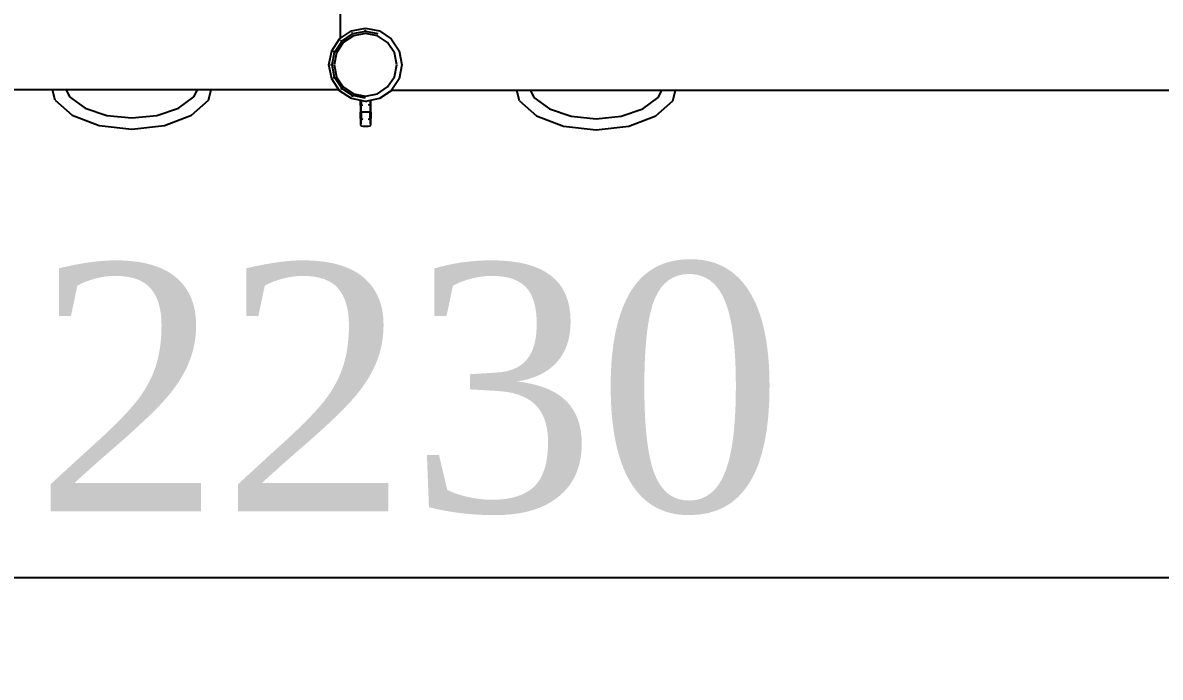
# Model space of a CAD drawing. Header units: inches. Extents: x 2870606 to 3671143, y -733551 to -473558.
# Drawn here: x 3489278 to 3490424, y -511756 to -511097 of the extents above; entities that cross this region are included whole.
import ezdxf

# ---------------------------------------------------------------- set-up
doc = ezdxf.new("R2010")
doc.units = ezdxf.units.IN
doc.header["$MEASUREMENT"] = 0
doc.styles.add('J~stule', font='dutch.ttf')
doc.dimstyles.new('J~style', dxfattribs={"dimscale": 100, "dimtxt": 2.5, "dimasz": 2, "dimexe": 0.55, "dimexo": 0.725, "dimtad": 1, "dimdec": 0, "dimdsep": 46, "dimtxsty": 'J~stule', "dimblk": 'OBLIQUE', "dimcen": 2, "dimdle": 0.5, "dimadec": 0, "dimazin": 0, "dimtfac": 1, "dimtdec": 0, "dimtmove": 0, "dimatfit": 3, "dimfxl": 1, "dimarcsym": 0})

# ---------------------------------------------------------------- blocks, each defined once
blk = doc.blocks.new('fgdgf')
for p, q in [((831232.3, 158014, -1288.5), (831232.3, 158583.2, -1288.5)), ((831207.2, 158024.1, -1288.5), (831193.1, 158021.3, -1288.5)), ((831221.3, 158021.3, -1288.5), (831207.2, 158024.1, -1288.5)), ((831207.2, 158020.9, -1288.5), (831207.2, 158022.6, -1288.5)), ((831181.2, 158013.3, -1288.5), (831173.2, 158001.4, -1288.5)), ((831193.1, 158021.3, -1288.5), (831181.2, 158013.3, -1288.5)), ((831184.9, 158009.6, -1288.5), (831195.1, 158016.4, -1288.5)), ((831194.3, 158018.4, -1288.5), (831207.2, 158020.9, -1288.5)), ((831195.1, 158016.4, -1288.5), (831207.2, 158018.8, -1288.5)), ((831207.2, 158020.9, -1288.5), (831220.1, 158018.4, -1288.5)), ((831207.2, 158018.8, -1288.5), (831219.3, 158016.4, -1288.5)), ((831219.3, 158016.4, -1288.5), (831229.5, 158009.6, -1288.5)), ((831220.1, 158018.4, -1288.5), (831220.7, 158019.9, -1288.5)), ((831231, 158011.1, -1288.5), (831220.1, 158018.4, -1288.5)), ((831233.2, 158013.3, -1288.5), (831221.3, 158021.3, -1288.5)), ((831231, 158011.1, -1288.5), (831232.2, 158012.2, -1288.5)), ((831238.3, 158000.1, -1288.5), (831231, 158011.1, -1288.5)), ((831241.2, 158001.4, -1288.5), (831233.2, 158013.3, -1288.5)), ((831173.2, 158001.4, -1288.5), (831170.4, 157987.3, -1288.5)), ((831175.6, 157987.3, -1288.5), (831178, 157999.3, -1288.5)), ((831178, 157999.3, -1288.5), (831184.9, 158009.6, -1288.5)), ((831229.5, 158009.6, -1288.5), (831236.4, 157999.3, -1288.5)), ((831236.4, 157999.3, -1288.5), (831238.8, 157987.3, -1288.5)), ((831238.3, 158000.1, -1288.5), (831239.9, 158000.8, -1288.5)), ((831240.9, 157987.3, -1288.5), (831238.3, 158000.1, -1288.5)), ((831244, 157987.3, -1288.5), (831241.2, 158001.4, -1288.5)), ((831170.4, 157987.3, -1288.5), (831173.2, 157973.2, -1288.5)), ((831178, 157975.2, -1288.5), (831175.6, 157987.3, -1288.5)), ((831238.8, 157987.3, -1288.5), (831236.4, 157975.2, -1288.5)), ((831238.3, 157974.4, -1288.5), (831240.9, 157987.3, -1288.5)), ((831240.9, 157987.3, -1288.5), (831242.5, 157987.3, -1288.5)), ((831241.2, 157973.2, -1288.5), (831244, 157987.3, -1288.5)), ((831173.2, 157973.2, -1288.5), (831181.2, 157961.2, -1288.5)), ((831184.9, 157964.9, -1288.5), (831178, 157975.2, -1288.5)), ((831195.1, 157958.1, -1288.5), (831184.9, 157964.9, -1288.5)), ((831229.5, 157964.9, -1288.5), (831219.3, 157958.1, -1288.5)), ((831236.4, 157975.2, -1288.5), (831229.5, 157964.9, -1288.5)), ((831231, 157963.5, -1288.5), (831238.3, 157974.4, -1288.5)), ((831233.2, 157961.2, -1288.5), (831241.2, 157973.2, -1288.5)), ((831238.3, 157974.4, -1288.5), (831239.9, 157973.7, -1288.5)), ((830048.4, 157961.3, -1288.5), (831181.1, 157961.3, -1288.5)), ((830897.6, 157950.9, -1288.5), (830894.9, 157961.3, -1288.5)), ((830912.2, 157954.2, -1288.5), (830908.6, 157961.3, -1288.5)), ((830927.9, 157942.8, -1288.5), (830912.2, 157954.2, -1288.5)), ((831037.5, 157954.2, -1288.5), (831021.8, 157942.8, -1288.5)), ((831041.1, 157961.3, -1288.5), (831037.5, 157954.2, -1288.5)), ((831052.1, 157950.9, -1288.5), (831054.7, 157961.3, -1288.5)), ((831181.2, 157961.2, -1288.5), (831193.1, 157953.2, -1288.5)), ((831193.1, 157953.2, -1288.5), (831207.2, 157950.4, -1288.5)), ((831207.2, 157955.7, -1288.5), (831195.1, 157958.1, -1288.5)), ((831219.3, 157958.1, -1288.5), (831207.2, 157955.7, -1288.5)), ((831207.2, 157953.6, -1288.5), (831220.1, 157956.2, -1288.5)), ((831207.2, 157950.4, -1288.5), (831221.3, 157953.2, -1288.5)), ((831220.1, 157956.2, -1288.5), (831231, 157963.5, -1288.5)), ((831220.1, 157956.2, -1288.5), (831220.7, 157954.6, -1288.5)), ((831221.3, 157953.2, -1288.5), (831233.2, 157961.2, -1288.5)), ((831231, 157963.5, -1288.5), (831232.2, 157962.3, -1288.5)), ((831233.8, 157962, -1288.5), (831666.4, 157962, -1288.5)), ((831365.4, 157951.6, -1288.5), (831362.8, 157962, -1288.5)), ((831380, 157954.9, -1288.5), (831376.4, 157962, -1288.5)), ((831395.7, 157943.6, -1288.5), (831380, 157954.9, -1288.5)), ((831505.2, 157954.9, -1288.5), (831489.5, 157943.6, -1288.5)), ((831508.8, 157962, -1288.5), (831505.2, 157954.9, -1288.5)), ((831519.8, 157951.6, -1288.5), (831522.5, 157962, -1288.5)), ((830914.7, 157935.7, -1288.5), (830897.6, 157950.9, -1288.5)), ((830949.7, 157935.5, -1288.5), (830927.9, 157942.8, -1288.5)), ((831021.8, 157942.8, -1288.5), (830999.9, 157935.5, -1288.5)), ((831052.1, 157950.9, -1288.5), (831034.9, 157935.7, -1288.5)), ((831201.8, 157946.3, -1288.5), (831201.8, 157951.5, -1288.5)), ((831201.8, 157946.3, -1288.5), (831202.5, 157946.7, -1288.5)), ((831201.8, 157939.7, -1288.5), (831201.8, 157946.3, -1288.5)), ((831202.5, 157951.4, -1288.5), (831202.5, 157946.7, -1288.5)), ((831202.5, 157946.7, -1288.5), (831204.4, 157946.9, -1288.5)), ((831202.5, 157946.7, -1288.5), (831202.5, 157939.7, -1288.5)), ((831207, 157950.5, -1288.5), (831205.9, 157950.7, -1288.5)), ((831207.2, 157950.4, -1288.5), (831207, 157950.5, -1288.5)), ((831211.6, 157946.7, -1288.5), (831209.7, 157946.9, -1288.5)), ((831210.7, 157951.1, -1288.5), (831211.6, 157951.3, -1288.5)), ((831211.6, 157951.3, -1288.5), (831211.8, 157951.4, -1288.5)), ((831211.6, 157951.3, -1288.5), (831211.6, 157946.7, -1288.5)), ((831211.6, 157946.7, -1288.5), (831212.3, 157946.3, -1288.5)), ((831211.6, 157939.7, -1288.5), (831211.6, 157946.7, -1288.5)), ((831212.3, 157946.3, -1288.5), (831212.3, 157951.4, -1288.5)), ((831212.3, 157946.3, -1288.5), (831212.3, 157939.7, -1288.5)), ((831382.5, 157936.5, -1288.5), (831365.4, 157951.6, -1288.5)), ((831417.5, 157936.2, -1288.5), (831395.7, 157943.6, -1288.5)), ((831489.5, 157943.6, -1288.5), (831467.7, 157936.2, -1288.5)), ((831519.8, 157951.6, -1288.5), (831502.7, 157936.5, -1288.5)), ((830942, 157925.4, -1288.5), (830914.7, 157935.7, -1288.5)), ((830974.8, 157932.9, -1288.5), (830949.7, 157935.5, -1288.5)), ((830999.9, 157935.5, -1288.5), (830974.8, 157932.9, -1288.5)), ((831034.9, 157935.7, -1288.5), (831007.7, 157925.4, -1288.5)), ((831201.8, 157939.7, -1288.5), (831201.8, 157933.2, -1288.5)), ((831202.5, 157939.7, -1288.5), (831201.8, 157939.7, -1288.5)), ((831201.8, 157933.2, -1288.5), (831202.5, 157932.8, -1288.5)), ((831201.8, 157926.6, -1288.5), (831201.8, 157933.2, -1288.5)), ((831202.5, 157939.7, -1288.5), (831211.6, 157939.7, -1288.5)), ((831202.5, 157932.8, -1288.5), (831202.5, 157939.7, -1288.5)), ((831204.4, 157932.6, -1288.5), (831202.5, 157932.8, -1288.5)), ((831202.5, 157932.8, -1288.5), (831202.5, 157927.8, -1288.5)), ((831211.6, 157932.8, -1288.5), (831209.7, 157932.6, -1288.5)), ((831211.6, 157939.7, -1288.5), (831211.6, 157932.8, -1288.5)), ((831212.3, 157939.7, -1288.5), (831211.6, 157939.7, -1288.5)), ((831211.6, 157932.8, -1288.5), (831212.3, 157933.2, -1288.5)), ((831211.6, 157927.8, -1288.5), (831211.6, 157932.8, -1288.5)), ((831212.3, 157933.2, -1288.5), (831212.3, 157939.7, -1288.5)), ((831212.3, 157933.2, -1288.5), (831212.3, 157928.4, -1288.5)), ((831409.8, 157926.1, -1288.5), (831382.5, 157936.5, -1288.5)), ((831442.6, 157933.7, -1288.5), (831417.5, 157936.2, -1288.5)), ((831467.7, 157936.2, -1288.5), (831442.6, 157933.7, -1288.5)), ((831502.7, 157936.5, -1288.5), (831475.4, 157926.1, -1288.5)), ((830974.8, 157921.7, -1288.5), (830942, 157925.4, -1288.5)), ((831007.7, 157925.4, -1288.5), (830974.8, 157921.7, -1288.5)), ((831202.5, 157925.9, -1288.5), (831201.8, 157926.6, -1288.5)), ((831204.4, 157925.5, -1288.5), (831202.5, 157925.9, -1288.5)), ((831207, 157925.3, -1288.5), (831204.4, 157925.5, -1288.5)), ((831209.7, 157925.5, -1288.5), (831207, 157925.3, -1288.5)), ((831211.6, 157925.9, -1288.5), (831209.7, 157925.5, -1288.5)), ((831212.3, 157926.6, -1288.5), (831211.6, 157925.9, -1288.5)), ((831212.3, 157928.4, -1288.5), (831212.3, 157926.6, -1288.5)), ((831442.6, 157922.4, -1288.5), (831409.8, 157926.1, -1288.5)), ((831475.4, 157926.1, -1288.5), (831442.6, 157922.4, -1288.5))]:
    blk.add_line(p, q)
blk = doc.blocks.new('_Oblique')
at = {"color": 0, "linetype": 'ByBlock', "lineweight": -2}
blk.add_line((-0.5, -0.5), (0.5, 0.5), dxfattribs=at)
blk = doc.blocks.new('*D779')
at = {"color": 0, "lineweight": -2, "transparency": 16777216}
for p, q in [((3488552.3, -511144.4), (3488552.3, -511710.6)), ((3490782.3, -511144.4), (3490782.3, -511710.6)), ((3490832.3, -511655.6), (3488502.3, -511655.6))]:
    blk.add_line(p, q, dxfattribs=at)
at = {"layer": 'Defpoints', "color": 0, "lineweight": 35, "transparency": 16777216}
for p in [(3488552.3, -511071.9), (3490782.3, -511071.9), (3488552.3, -511655.6)]:
    blk.add_point(p, dxfattribs=at)
at = {"color": 0, "lineweight": -2, "transparency": 16777216, "xscale": 200, "yscale": 200, "zscale": 200, "rotation": 180}
blk.add_blockref('_Oblique', (3488552.3, -511655.6), dxfattribs=at)
at = {"color": 0, "lineweight": -2, "transparency": 16777216, "xscale": 200, "yscale": 200, "zscale": 200}
blk.add_blockref('_Oblique', (3490782.3, -511655.6), dxfattribs=at)
at = {"color": 0, "transparency": 16777216, "insert": (3489667.3, -511465.6), "char_height": 250, "attachment_point": 5, "style": 'J~stule'}
blk.add_mtext('2230', dxfattribs=at)

msp = doc.modelspace()

# ---------------------------------------------------------------- block references
at = {"xscale": -1}
msp.add_blockref('fgdgf', (4320830.66, -669126.33, 1288.5), dxfattribs=at)

# ---------------------------------------------------------------- dimensions: what is measured, and where the dimension line sits
dim = msp.add_linear_dim(base=(3488552.3, -511655.64), p1=(3490782.3, -511071.92), p2=(3488552.3, -511071.92), dimstyle='J~style', override={"dimdec": 1, "dimtdec": 1})
dim.commit()
dim.dimension.update_dxf_attribs({"geometry": '*D779', "text_midpoint": (3489667.3, -511465.63)})

doc.saveas('drawing.dxf')
